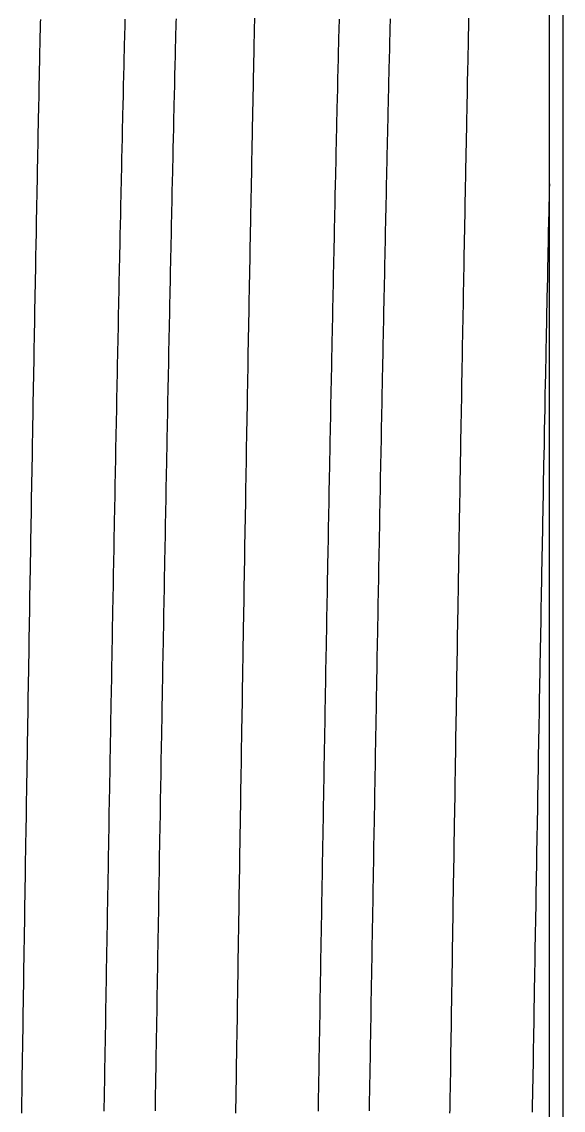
# Model space of a CAD drawing. Header units: millimetres. Extents: x 0 to 3800, y -67 to 2530.
# Drawn here: x 2282.73 to 2286.63, y 969.95 to 977.77 of the extents above; entities that cross this region are included whole.
import ezdxf

# ---------------------------------------------------------------- set-up
doc = ezdxf.new("R2010")
doc.units = ezdxf.units.MM
doc.layers.add('내부선 및 부속', color=4, linetype='Continuous')

msp = doc.modelspace()

# ---------------------------------------------------------------- linework, layer by layer
at = {"layer": '내부선 및 부속', "linetype": 'Continuous'}
for p, q in [((2286.6252, 947.6471), (2286.6252, 984.7893)), ((2286.5255, 947.874), (2286.5255, 984.5624))]:
    msp.add_line(p, q, dxfattribs=at)
at = {"layer": '내부선 및 부속', "linetype": 'Continuous', "flags": 128}
for points in [[(2282.732, 969.9245), (2282.732, 969.9465), (2282.732, 969.9675), (2282.733, 969.9895), (2282.733, 970.0105), (2282.733, 970.0325), (2282.734, 970.0535), (2282.734, 970.0745), (2282.734, 970.0965), (2282.735, 970.1175), (2282.735, 970.1395), (2282.735, 970.1605), (2282.736, 970.1815), (2282.736, 970.2035), (2282.736, 970.2245), (2282.737, 970.2465), (2282.737, 970.2675), (2282.737, 970.2895), (2282.738, 970.3105), (2282.738, 970.3315), (2282.738, 970.3535), (2282.739, 970.3745), (2282.739, 970.3965), (2282.739, 970.4175), (2282.74, 970.4395), (2282.74, 970.4605), (2282.74, 970.4815), (2282.741, 970.5035), (2282.741, 970.5035), (2282.741, 970.5245), (2282.741, 970.5465), (2282.742, 970.5675), (2282.742, 970.5895), (2282.742, 970.6105), (2282.743, 970.6315), (2282.743, 970.6535), (2282.743, 970.6745), (2282.744, 970.6965), (2282.744, 970.7175), (2282.744, 970.7395), (2282.745, 970.7605), (2282.745, 970.7815), (2282.745, 970.8035), (2282.746, 970.8245), (2282.746, 970.8465), (2282.746, 970.8675), (2282.747, 970.8895), (2282.747, 970.9105), (2282.747, 970.9315), (2282.748, 970.9535), (2282.748, 970.9745), (2282.748, 970.9965), (2282.749, 971.0175), (2282.749, 971.0395), (2282.749, 971.0605), (2282.75, 971.0815), (2282.75, 971.1035), (2282.75, 971.1245), (2282.751, 971.1465), (2282.751, 971.1675), (2282.751, 971.1895), (2282.752, 971.2105), (2282.752, 971.2315), (2282.752, 971.2535), (2282.753, 971.2745), (2282.753, 971.2965), (2282.753, 971.3175), (2282.754, 971.3385), (2282.754, 971.3605), (2282.754, 971.3815), (2282.755, 971.4035), (2282.755, 971.4245), (2282.755, 971.4465), (2282.756, 971.4675), (2282.756, 971.4885), (2282.756, 971.5105), (2282.757, 971.5315), (2282.757, 971.5535), (2282.757, 971.5745), (2282.758, 971.5965), (2282.758, 971.6175), (2282.758, 971.6385), (2282.759, 971.6605), (2282.759, 971.6815), (2282.759, 971.7035), (2282.76, 971.7245), (2282.76, 971.7465), (2282.76, 971.7675), (2282.761, 971.7885), (2282.761, 971.8105), (2282.761, 971.8315), (2282.762, 971.8535), (2282.762, 971.8745), (2282.762, 971.8965), (2282.763, 971.9175), (2282.763, 971.9385), (2282.764, 971.9605), (2282.764, 971.9815), (2282.764, 972.0035), (2282.765, 972.0245), (2282.765, 972.0465), (2282.765, 972.0675), (2282.766, 972.0885), (2282.766, 972.1105), (2282.766, 972.1315), (2282.767, 972.1535), (2282.767, 972.1745), (2282.767, 972.1965), (2282.768, 972.2175), (2282.768, 972.2385), (2282.768, 972.2605), (2282.769, 972.2815), (2282.769, 972.3035), (2282.769, 972.3245), (2282.77, 972.3455), (2282.77, 972.3675), (2282.77, 972.3885), (2282.771, 972.4105), (2282.771, 972.4315), (2282.771, 972.4535), (2282.772, 972.4745), (2282.772, 972.4955), (2282.772, 972.5175), (2282.773, 972.5385), (2282.773, 972.5605), (2282.773, 972.5815), (2282.774, 972.6035), (2282.774, 972.6245), (2282.775, 972.6455), (2282.775, 972.6455), (2282.775, 972.6675), (2282.775, 972.6885), (2282.776, 972.7105), (2282.776, 972.7315), (2282.776, 972.7535), (2282.777, 972.7745), (2282.777, 972.7955), (2282.777, 972.8175), (2282.778, 972.8385), (2282.778, 972.8605), (2282.778, 972.8815), (2282.779, 972.9035), (2282.779, 972.9245), (2282.779, 972.9455), (2282.78, 972.9675), (2282.78, 972.9885), (2282.78, 973.0105), (2282.781, 973.0315), (2282.781, 973.0535), (2282.782, 973.0745), (2282.782, 973.0955), (2282.782, 973.1175), (2282.783, 973.1385), (2282.783, 973.1605), (2282.783, 973.1815), (2282.784, 973.2035), (2282.784, 973.2245), (2282.784, 973.2455), (2282.785, 973.2675), (2282.785, 973.2885), (2282.785, 973.3105), (2282.786, 973.3315), (2282.786, 973.3525), (2282.786, 973.3745), (2282.787, 973.3955), (2282.787, 973.4175), (2282.788, 973.4385), (2282.788, 973.4605), (2282.788, 973.4815), (2282.789, 973.5025), (2282.789, 973.5245), (2282.789, 973.5455), (2282.79, 973.5675), (2282.79, 973.5885), (2282.79, 973.6105), (2282.791, 973.6315), (2282.791, 973.6525), (2282.791, 973.6745), (2282.792, 973.6955), (2282.792, 973.7175), (2282.793, 973.7385), (2282.793, 973.7605), (2282.793, 973.7815), (2282.794, 973.8025), (2282.794, 973.8245), (2282.794, 973.8455), (2282.795, 973.8675), (2282.795, 973.8885), (2282.795, 973.9105), (2282.796, 973.9315), (2282.796, 973.9525), (2282.797, 973.9745), (2282.797, 973.9955), (2282.797, 974.0175), (2282.798, 974.0385), (2282.798, 974.0605), (2282.798, 974.0815), (2282.799, 974.1025), (2282.799, 974.1245), (2282.799, 974.1455), (2282.8, 974.1675), (2282.8, 974.1885), (2282.801, 974.2095), (2282.801, 974.2315), (2282.801, 974.2525), (2282.802, 974.2745), (2282.802, 974.2955), (2282.802, 974.3175), (2282.803, 974.3385), (2282.803, 974.3595), (2282.803, 974.3815), (2282.804, 974.4025), (2282.804, 974.4245), (2282.805, 974.4455), (2282.805, 974.4675), (2282.805, 974.4885), (2282.806, 974.5095), (2282.806, 974.5315), (2282.806, 974.5525), (2282.807, 974.5745), (2282.807, 974.5955), (2282.808, 974.6175), (2282.808, 974.6385), (2282.808, 974.6595), (2282.809, 974.6815), (2282.809, 974.7025), (2282.809, 974.7245), (2282.81, 974.7455), (2282.81, 974.7675), (2282.811, 974.7885), (2282.811, 974.7885), (2282.811, 974.8095), (2282.811, 974.8315), (2282.812, 974.8525), (2282.812, 974.8745), (2282.812, 974.8955), (2282.813, 974.9175), (2282.813, 974.9385), (2282.814, 974.9595), (2282.814, 974.9815), (2282.814, 975.0025), (2282.815, 975.0245), (2282.815, 975.0455), (2282.815, 975.0665), (2282.816, 975.0885), (2282.816, 975.1095), (2282.817, 975.1315), (2282.817, 975.1525), (2282.817, 975.1745), (2282.818, 975.1955), (2282.818, 975.2165), (2282.818, 975.2385), (2282.819, 975.2595), (2282.819, 975.2815), (2282.82, 975.3025), (2282.82, 975.3245), (2282.82, 975.3455), (2282.821, 975.3665), (2282.821, 975.3885), (2282.822, 975.4095), (2282.822, 975.4315), (2282.822, 975.4525), (2282.823, 975.4745), (2282.823, 975.4955), (2282.823, 975.5165), (2282.824, 975.5385), (2282.824, 975.5595), (2282.825, 975.5815), (2282.825, 975.6025), (2282.825, 975.6245), (2282.826, 975.6455), (2282.826, 975.6665), (2282.827, 975.6885), (2282.827, 975.7095), (2282.827, 975.7315), (2282.828, 975.7525), (2282.828, 975.7745), (2282.829, 975.7955), (2282.829, 975.8165), (2282.829, 975.8385), (2282.83, 975.8595), (2282.83, 975.8815), (2282.831, 975.9025), (2282.831, 975.9235), (2282.831, 975.9455), (2282.832, 975.9665), (2282.832, 975.9885), (2282.833, 976.0095), (2282.833, 976.0315), (2282.833, 976.0525), (2282.834, 976.0735), (2282.834, 976.0955), (2282.834, 976.1165), (2282.835, 976.1385), (2282.835, 976.1595), (2282.836, 976.1815), (2282.836, 976.2025), (2282.837, 976.2235), (2282.837, 976.2455), (2282.837, 976.2665), (2282.838, 976.2885), (2282.838, 976.3095), (2282.839, 976.3315), (2282.839, 976.3525), (2282.839, 976.3735), (2282.84, 976.3955), (2282.84, 976.4165), (2282.841, 976.4385), (2282.841, 976.4595), (2282.841, 976.4815), (2282.842, 976.5025), (2282.842, 976.5235), (2282.843, 976.5455), (2282.843, 976.5665), (2282.843, 976.5885), (2282.844, 976.6095), (2282.844, 976.6305), (2282.845, 976.6525), (2282.845, 976.6735), (2282.846, 976.6955), (2282.846, 976.7165), (2282.846, 976.7385), (2282.847, 976.7595), (2282.847, 976.7805), (2282.848, 976.8025), (2282.848, 976.8235), (2282.848, 976.8455), (2282.849, 976.8665), (2282.849, 976.8885), (2282.85, 976.9095), (2282.85, 976.9305), (2282.85, 976.9305), (2282.851, 976.9525), (2282.851, 976.9735), (2282.851, 976.9955), (2282.852, 977.0165), (2282.852, 977.0385), (2282.853, 977.0595), (2282.853, 977.0805), (2282.853, 977.1025), (2282.854, 977.1235), (2282.854, 977.1455), (2282.855, 977.1665), (2282.855, 977.1885), (2282.856, 977.2095), (2282.856, 977.2305), (2282.857, 977.2525), (2282.857, 977.2735), (2282.857, 977.2955), (2282.858, 977.3165), (2282.858, 977.3375), (2282.859, 977.3595), (2282.859, 977.3805), (2282.86, 977.4025), (2282.86, 977.4235), (2282.86, 977.4455), (2282.861, 977.4665), (2282.861, 977.4875), (2282.862, 977.5095), (2282.862, 977.5305), (2282.863, 977.5525), (2282.863, 977.5735), (2282.864, 977.5955), (2282.864, 977.6165), (2282.864, 977.6375), (2282.865, 977.6595), (2282.865, 977.6805), (2282.866, 977.7025), (2282.866, 977.7235), (2282.867, 977.7455), (2282.867, 977.7665), (2282.868, 977.7875)], [(2283.473, 977.7915), (2283.473, 977.7675), (2283.472, 977.7435), (2283.472, 977.7205), (2283.471, 977.6965), (2283.47, 977.6725), (2283.47, 977.6485), (2283.469, 977.6245), (2283.469, 977.6005), (2283.468, 977.5765), (2283.468, 977.5535), (2283.467, 977.5295), (2283.466, 977.5055), (2283.466, 977.4815), (2283.465, 977.4575), (2283.465, 977.4335), (2283.464, 977.4095), (2283.464, 977.3865), (2283.463, 977.3625), (2283.462, 977.3385), (2283.462, 977.3145), (2283.461, 977.2905), (2283.461, 977.2665), (2283.46, 977.2425), (2283.46, 977.2185), (2283.459, 977.1955), (2283.459, 977.1715), (2283.458, 977.1475), (2283.457, 977.1235), (2283.457, 977.0995), (2283.456, 977.0755), (2283.456, 977.0515), (2283.455, 977.0285), (2283.455, 977.0045), (2283.454, 976.9805), (2283.454, 976.9565), (2283.453, 976.9325), (2283.453, 976.9085), (2283.452, 976.8845), (2283.452, 976.8615), (2283.451, 976.8375), (2283.45, 976.8135), (2283.45, 976.7895), (2283.449, 976.7655), (2283.449, 976.7415), (2283.448, 976.7175), (2283.448, 976.7175), (2283.448, 976.6945), (2283.447, 976.6705), (2283.447, 976.6465), (2283.446, 976.6225), (2283.446, 976.5985), (2283.445, 976.5745), (2283.445, 976.5505), (2283.444, 976.5265), (2283.444, 976.5035), (2283.443, 976.4795), (2283.443, 976.4555), (2283.442, 976.4315), (2283.442, 976.4075), (2283.441, 976.3835), (2283.441, 976.3595), (2283.44, 976.3365), (2283.439, 976.3125), (2283.439, 976.2885), (2283.438, 976.2645), (2283.438, 976.2405), (2283.437, 976.2165), (2283.437, 976.1925), (2283.436, 976.1695), (2283.436, 976.1455), (2283.435, 976.1215), (2283.435, 976.0975), (2283.434, 976.0735), (2283.434, 976.0495), (2283.433, 976.0255), (2283.433, 976.0025), (2283.432, 975.9785), (2283.432, 975.9545), (2283.431, 975.9305), (2283.431, 975.9065), (2283.43, 975.8825), (2283.43, 975.8585), (2283.429, 975.8345), (2283.429, 975.8115), (2283.428, 975.7875), (2283.428, 975.7635), (2283.427, 975.7395), (2283.427, 975.7155), (2283.426, 975.6915), (2283.426, 975.6675), (2283.426, 975.6445), (2283.425, 975.6205), (2283.425, 975.5965), (2283.424, 975.5725), (2283.424, 975.5485), (2283.423, 975.5245), (2283.423, 975.5005), (2283.422, 975.4775), (2283.422, 975.4535), (2283.421, 975.4295), (2283.421, 975.4055), (2283.42, 975.3815), (2283.42, 975.3575), (2283.419, 975.3335), (2283.419, 975.3095), (2283.418, 975.2865), (2283.418, 975.2625), (2283.417, 975.2385), (2283.417, 975.2145), (2283.416, 975.1905), (2283.416, 975.1665), (2283.415, 975.1425), (2283.415, 975.1195), (2283.414, 975.0955), (2283.414, 975.0715), (2283.414, 975.0475), (2283.413, 975.0235), (2283.413, 974.9995), (2283.412, 974.9755), (2283.412, 974.9525), (2283.411, 974.9285), (2283.411, 974.9045), (2283.41, 974.8805), (2283.41, 974.8565), (2283.409, 974.8325), (2283.409, 974.8085), (2283.408, 974.7845), (2283.408, 974.7615), (2283.407, 974.7375), (2283.407, 974.7135), (2283.407, 974.6895), (2283.406, 974.6655), (2283.406, 974.6415), (2283.405, 974.6175), (2283.405, 974.5945), (2283.404, 974.5705), (2283.404, 974.5465), (2283.403, 974.5225), (2283.403, 974.4985), (2283.402, 974.4745), (2283.402, 974.4505), (2283.402, 974.4275), (2283.401, 974.4035), (2283.401, 974.3795), (2283.4, 974.3555), (2283.4, 974.3315), (2283.4, 974.3315), (2283.399, 974.3075), (2283.399, 974.2835), (2283.398, 974.2595), (2283.398, 974.2365), (2283.397, 974.2125), (2283.397, 974.1885), (2283.397, 974.1645), (2283.396, 974.1405), (2283.396, 974.1165), (2283.395, 974.0925), (2283.395, 974.0695), (2283.394, 974.0455), (2283.394, 974.0215), (2283.393, 973.9975), (2283.393, 973.9735), (2283.393, 973.9495), (2283.392, 973.9255), (2283.392, 973.9025), (2283.391, 973.8785), (2283.391, 973.8545), (2283.39, 973.8305), (2283.39, 973.8065), (2283.389, 973.7825), (2283.389, 973.7585), (2283.389, 973.7345), (2283.388, 973.7115), (2283.388, 973.6875), (2283.387, 973.6635), (2283.387, 973.6395), (2283.386, 973.6155), (2283.386, 973.5915), (2283.385, 973.5675), (2283.385, 973.5445), (2283.385, 973.5205), (2283.384, 973.4965), (2283.384, 973.4725), (2283.383, 973.4485), (2283.383, 973.4245), (2283.382, 973.4005), (2283.382, 973.3775), (2283.382, 973.3535), (2283.381, 973.3295), (2283.381, 973.3055), (2283.38, 973.2815), (2283.38, 973.2575), (2283.379, 973.2335), (2283.379, 973.2095), (2283.379, 973.1865), (2283.378, 973.1625), (2283.378, 973.1385), (2283.377, 973.1145), (2283.377, 973.0905), (2283.376, 973.0665), (2283.376, 973.0425), (2283.376, 973.0195), (2283.375, 972.9955), (2283.375, 972.9715), (2283.374, 972.9475), (2283.374, 972.9235), (2283.373, 972.8995), (2283.373, 972.8755), (2283.373, 972.8525), (2283.372, 972.8285), (2283.372, 972.8045), (2283.371, 972.7805), (2283.371, 972.7565), (2283.37, 972.7325), (2283.37, 972.7085), (2283.37, 972.6845), (2283.369, 972.6615), (2283.369, 972.6375), (2283.368, 972.6135), (2283.368, 972.5895), (2283.367, 972.5655), (2283.367, 972.5415), (2283.367, 972.5175), (2283.366, 972.4945), (2283.366, 972.4705), (2283.365, 972.4465), (2283.365, 972.4225), (2283.365, 972.3985), (2283.364, 972.3745), (2283.364, 972.3505), (2283.363, 972.3265), (2283.363, 972.3035), (2283.362, 972.2795), (2283.362, 972.2555), (2283.362, 972.2315), (2283.361, 972.2075), (2283.361, 972.1835), (2283.36, 972.1595), (2283.36, 972.1365), (2283.359, 972.1125), (2283.359, 972.0885), (2283.359, 972.0645), (2283.358, 972.0405), (2283.358, 972.0165), (2283.357, 971.9925), (2283.357, 971.9695), (2283.357, 971.9455), (2283.357, 971.9455), (2283.356, 971.9215), (2283.356, 971.8975), (2283.355, 971.8735), (2283.355, 971.8495), (2283.355, 971.8255), (2283.354, 971.8015), (2283.354, 971.7785), (2283.353, 971.7545), (2283.353, 971.7305), (2283.352, 971.7065), (2283.352, 971.6825), (2283.352, 971.6585), (2283.351, 971.6345), (2283.351, 971.6115), (2283.35, 971.5875), (2283.35, 971.5635), (2283.35, 971.5395), (2283.349, 971.5155), (2283.349, 971.4915), (2283.348, 971.4675), (2283.348, 971.4445), (2283.348, 971.4205), (2283.347, 971.3965), (2283.347, 971.3725), (2283.346, 971.3485), (2283.346, 971.3245), (2283.346, 971.3005), (2283.345, 971.2765), (2283.345, 971.2535), (2283.344, 971.2295), (2283.344, 971.2055), (2283.343, 971.1815), (2283.343, 971.1575), (2283.343, 971.1335), (2283.342, 971.1095), (2283.342, 971.0865), (2283.341, 971.0625), (2283.341, 971.0385), (2283.341, 971.0145), (2283.34, 970.9905), (2283.34, 970.9665), (2283.339, 970.9425), (2283.339, 970.9185), (2283.339, 970.8955), (2283.338, 970.8715), (2283.338, 970.8475), (2283.337, 970.8235), (2283.337, 970.7995), (2283.337, 970.7755), (2283.336, 970.7515), (2283.336, 970.7285), (2283.335, 970.7045), (2283.335, 970.6805), (2283.335, 970.6565), (2283.334, 970.6325), (2283.334, 970.6085), (2283.333, 970.5845), (2283.333, 970.5615), (2283.333, 970.5375), (2283.332, 970.5135), (2283.332, 970.4895), (2283.331, 970.4655), (2283.331, 970.4415), (2283.331, 970.4175), (2283.33, 970.3935), (2283.33, 970.3705), (2283.329, 970.3465), (2283.329, 970.3225), (2283.329, 970.2985), (2283.328, 970.2745), (2283.328, 970.2505), (2283.327, 970.2265), (2283.327, 970.2035), (2283.327, 970.1795), (2283.326, 970.1555), (2283.326, 970.1315), (2283.325, 970.1075), (2283.325, 970.0835), (2283.325, 970.0595), (2283.324, 970.0355), (2283.324, 970.0125), (2283.323, 969.9885), (2283.323, 969.9645), (2283.323, 969.9405)], [(2283.841, 977.7925), (2283.84, 977.7695), (2283.84, 977.7455), (2283.839, 977.7215), (2283.838, 977.6975), (2283.838, 977.6735), (2283.837, 977.6495), (2283.837, 977.6255), (2283.836, 977.6015), (2283.835, 977.5785), (2283.835, 977.5545), (2283.834, 977.5305), (2283.834, 977.5065), (2283.833, 977.4825), (2283.833, 977.4585), (2283.832, 977.4345), (2283.831, 977.4115), (2283.831, 977.3875), (2283.83, 977.3635), (2283.83, 977.3395), (2283.829, 977.3155), (2283.829, 977.2915), (2283.828, 977.2675), (2283.828, 977.2445), (2283.827, 977.2205), (2283.826, 977.1965), (2283.826, 977.1725), (2283.825, 977.1485), (2283.825, 977.1245), (2283.824, 977.1005), (2283.824, 977.0775), (2283.823, 977.0535), (2283.823, 977.0295), (2283.822, 977.0055), (2283.822, 976.9815), (2283.821, 976.9575), (2283.82, 976.9335), (2283.82, 976.9095), (2283.819, 976.8865), (2283.819, 976.8625), (2283.818, 976.8385), (2283.818, 976.8145), (2283.817, 976.7905), (2283.817, 976.7665), (2283.816, 976.7425), (2283.816, 976.7195), (2283.815, 976.6955), (2283.815, 976.6955), (2283.815, 976.6715), (2283.814, 976.6475), (2283.814, 976.6235), (2283.813, 976.5995), (2283.812, 976.5755), (2283.812, 976.5525), (2283.811, 976.5285), (2283.811, 976.5045), (2283.81, 976.4805), (2283.81, 976.4565), (2283.809, 976.4325), (2283.809, 976.4085), (2283.808, 976.3855), (2283.808, 976.3615), (2283.807, 976.3375), (2283.807, 976.3135), (2283.806, 976.2895), (2283.806, 976.2655), (2283.805, 976.2415), (2283.805, 976.2175), (2283.804, 976.1945), (2283.804, 976.1705), (2283.803, 976.1465), (2283.803, 976.1225), (2283.802, 976.0985), (2283.802, 976.0745), (2283.801, 976.0505), (2283.801, 976.0275), (2283.8, 976.0035), (2283.8, 975.9795), (2283.799, 975.9555), (2283.799, 975.9315), (2283.798, 975.9075), (2283.798, 975.8835), (2283.797, 975.8605), (2283.797, 975.8365), (2283.796, 975.8125), (2283.796, 975.7885), (2283.795, 975.7645), (2283.795, 975.7405), (2283.794, 975.7165), (2283.794, 975.6935), (2283.793, 975.6695), (2283.793, 975.6455), (2283.792, 975.6215), (2283.792, 975.5975), (2283.791, 975.5735), (2283.791, 975.5495), (2283.79, 975.5255), (2283.79, 975.5025), (2283.789, 975.4785), (2283.789, 975.4545), (2283.788, 975.4305), (2283.788, 975.4065), (2283.787, 975.3825), (2283.787, 975.3585), (2283.787, 975.3355), (2283.786, 975.3115), (2283.786, 975.2875), (2283.785, 975.2635), (2283.785, 975.2395), (2283.784, 975.2155), (2283.784, 975.1915), (2283.783, 975.1685), (2283.783, 975.1445), (2283.782, 975.1205), (2283.782, 975.0965), (2283.781, 975.0725), (2283.781, 975.0485), (2283.78, 975.0245), (2283.78, 975.0005), (2283.779, 974.9775), (2283.779, 974.9535), (2283.779, 974.9295), (2283.778, 974.9055), (2283.778, 974.8815), (2283.777, 974.8575), (2283.777, 974.8335), (2283.776, 974.8105), (2283.776, 974.7865), (2283.775, 974.7625), (2283.775, 974.7385), (2283.774, 974.7145), (2283.774, 974.6905), (2283.773, 974.6665), (2283.773, 974.6435), (2283.772, 974.6195), (2283.772, 974.5955), (2283.772, 974.5715), (2283.771, 974.5475), (2283.771, 974.5235), (2283.77, 974.4995), (2283.77, 974.4755), (2283.769, 974.4525), (2283.769, 974.4285), (2283.768, 974.4045), (2283.768, 974.3805), (2283.767, 974.3565), (2283.767, 974.3325), (2283.767, 974.3085), (2283.767, 974.3085), (2283.766, 974.2855), (2283.766, 974.2615), (2283.765, 974.2375), (2283.765, 974.2135), (2283.764, 974.1895), (2283.764, 974.1655), (2283.763, 974.1415), (2283.763, 974.1185), (2283.763, 974.0945), (2283.762, 974.0705), (2283.762, 974.0465), (2283.761, 974.0225), (2283.761, 973.9985), (2283.76, 973.9745), (2283.76, 973.9505), (2283.759, 973.9275), (2283.759, 973.9035), (2283.758, 973.8795), (2283.758, 973.8555), (2283.758, 973.8315), (2283.757, 973.8075), (2283.757, 973.7835), (2283.756, 973.7605), (2283.756, 973.7365), (2283.755, 973.7125), (2283.755, 973.6885), (2283.755, 973.6645), (2283.754, 973.6405), (2283.754, 973.6165), (2283.753, 973.5935), (2283.753, 973.5695), (2283.752, 973.5455), (2283.752, 973.5215), (2283.751, 973.4975), (2283.751, 973.4735), (2283.751, 973.4495), (2283.75, 973.4255), (2283.75, 973.4025), (2283.749, 973.3785), (2283.749, 973.3545), (2283.748, 973.3305), (2283.748, 973.3065), (2283.748, 973.2825), (2283.747, 973.2585), (2283.747, 973.2355), (2283.746, 973.2115), (2283.746, 973.1875), (2283.745, 973.1635), (2283.745, 973.1395), (2283.745, 973.1155), (2283.744, 973.0915), (2283.744, 973.0685), (2283.743, 973.0445), (2283.743, 973.0205), (2283.742, 972.9965), (2283.742, 972.9725), (2283.742, 972.9485), (2283.741, 972.9245), (2283.741, 972.9005), (2283.74, 972.8775), (2283.74, 972.8535), (2283.739, 972.8295), (2283.739, 972.8055), (2283.739, 972.7815), (2283.738, 972.7575), (2283.738, 972.7335), (2283.737, 972.7105), (2283.737, 972.6865), (2283.736, 972.6625), (2283.736, 972.6385), (2283.736, 972.6145), (2283.735, 972.5905), (2283.735, 972.5665), (2283.734, 972.5435), (2283.734, 972.5195), (2283.733, 972.4955), (2283.733, 972.4715), (2283.733, 972.4475), (2283.732, 972.4235), (2283.732, 972.3995), (2283.731, 972.3755), (2283.731, 972.3525), (2283.731, 972.3285), (2283.73, 972.3045), (2283.73, 972.2805), (2283.729, 972.2565), (2283.729, 972.2325), (2283.728, 972.2085), (2283.728, 972.1855), (2283.728, 972.1615), (2283.727, 972.1375), (2283.727, 972.1135), (2283.726, 972.0895), (2283.726, 972.0655), (2283.726, 972.0415), (2283.725, 972.0175), (2283.725, 971.9945), (2283.724, 971.9705), (2283.724, 971.9465), (2283.723, 971.9225), (2283.723, 971.9225), (2283.723, 971.8985), (2283.723, 971.8745), (2283.722, 971.8505), (2283.722, 971.8275), (2283.721, 971.8035), (2283.721, 971.7795), (2283.721, 971.7555), (2283.72, 971.7315), (2283.72, 971.7075), (2283.719, 971.6835), (2283.719, 971.6605), (2283.719, 971.6365), (2283.718, 971.6125), (2283.718, 971.5885), (2283.717, 971.5645), (2283.717, 971.5405), (2283.716, 971.5165), (2283.716, 971.4925), (2283.716, 971.4695), (2283.715, 971.4455), (2283.715, 971.4215), (2283.714, 971.3975), (2283.714, 971.3735), (2283.714, 971.3495), (2283.713, 971.3255), (2283.713, 971.3025), (2283.712, 971.2785), (2283.712, 971.2545), (2283.712, 971.2305), (2283.711, 971.2065), (2283.711, 971.1825), (2283.71, 971.1585), (2283.71, 971.1355), (2283.71, 971.1115), (2283.709, 971.0875), (2283.709, 971.0635), (2283.708, 971.0395), (2283.708, 971.0155), (2283.708, 970.9915), (2283.707, 970.9675), (2283.707, 970.9445), (2283.706, 970.9205), (2283.706, 970.8965), (2283.706, 970.8725), (2283.705, 970.8485), (2283.705, 970.8245), (2283.704, 970.8005), (2283.704, 970.7775), (2283.704, 970.7535), (2283.703, 970.7295), (2283.703, 970.7055), (2283.702, 970.6815), (2283.702, 970.6575), (2283.702, 970.6335), (2283.701, 970.6095), (2283.701, 970.5865), (2283.7, 970.5625), (2283.7, 970.5385), (2283.7, 970.5145), (2283.699, 970.4905), (2283.699, 970.4665), (2283.698, 970.4425), (2283.698, 970.4195), (2283.698, 970.3955), (2283.697, 970.3715), (2283.697, 970.3475), (2283.696, 970.3235), (2283.696, 970.2995), (2283.696, 970.2755), (2283.695, 970.2525), (2283.695, 970.2285), (2283.694, 970.2045), (2283.694, 970.1805), (2283.694, 970.1565), (2283.693, 970.1325), (2283.693, 970.1085), (2283.692, 970.0845), (2283.692, 970.0615), (2283.692, 970.0375), (2283.691, 970.0135), (2283.691, 969.9895), (2283.69, 969.9655), (2283.69, 969.9415)], [(2284.272, 969.9245), (2284.272, 969.9515), (2284.272, 969.9795), (2284.273, 970.0065), (2284.273, 970.0335), (2284.274, 970.0605), (2284.274, 970.0875), (2284.274, 970.1145), (2284.275, 970.1415), (2284.275, 970.1685), (2284.276, 970.1955), (2284.276, 970.2225), (2284.277, 970.2495), (2284.277, 970.2765), (2284.277, 970.3035), (2284.278, 970.3305), (2284.278, 970.3575), (2284.279, 970.3845), (2284.279, 970.4115), (2284.279, 970.4385), (2284.28, 970.4665), (2284.28, 970.4935), (2284.281, 970.5205), (2284.281, 970.5475), (2284.282, 970.5745), (2284.282, 970.6015), (2284.282, 970.6285), (2284.283, 970.6555), (2284.283, 970.6825), (2284.284, 970.7095), (2284.284, 970.7365), (2284.285, 970.7635), (2284.285, 970.7905), (2284.285, 970.8175), (2284.286, 970.8445), (2284.286, 970.8715), (2284.287, 970.8985), (2284.287, 970.9255), (2284.287, 970.9535), (2284.288, 970.9805), (2284.288, 971.0075), (2284.289, 971.0345), (2284.289, 971.0615), (2284.29, 971.0885), (2284.29, 971.1155), (2284.29, 971.1425), (2284.291, 971.1695), (2284.291, 971.1965), (2284.292, 971.2235), (2284.292, 971.2505), (2284.293, 971.2775), (2284.293, 971.3045), (2284.293, 971.3315), (2284.294, 971.3585), (2284.294, 971.3855), (2284.295, 971.4125), (2284.295, 971.4405), (2284.296, 971.4675), (2284.296, 971.4945), (2284.296, 971.5215), (2284.297, 971.5485), (2284.297, 971.5755), (2284.298, 971.6025), (2284.298, 971.6295), (2284.298, 971.6295), (2284.299, 971.6565), (2284.299, 971.6835), (2284.299, 971.7105), (2284.3, 971.7375), (2284.3, 971.7645), (2284.301, 971.7915), (2284.301, 971.8185), (2284.302, 971.8455), (2284.302, 971.8725), (2284.302, 971.8995), (2284.303, 971.9275), (2284.303, 971.9545), (2284.304, 971.9815), (2284.304, 972.0085), (2284.305, 972.0355), (2284.305, 972.0625), (2284.305, 972.0895), (2284.306, 972.1165), (2284.306, 972.1435), (2284.307, 972.1705), (2284.307, 972.1975), (2284.308, 972.2245), (2284.308, 972.2515), (2284.308, 972.2785), (2284.309, 972.3055), (2284.309, 972.3325), (2284.31, 972.3595), (2284.31, 972.3865), (2284.311, 972.4145), (2284.311, 972.4415), (2284.311, 972.4685), (2284.312, 972.4955), (2284.312, 972.5225), (2284.313, 972.5495), (2284.313, 972.5765), (2284.314, 972.6035), (2284.314, 972.6305), (2284.315, 972.6575), (2284.315, 972.6845), (2284.315, 972.7115), (2284.316, 972.7385), (2284.316, 972.7655), (2284.317, 972.7925), (2284.317, 972.8195), (2284.318, 972.8465), (2284.318, 972.8735), (2284.318, 972.9015), (2284.319, 972.9285), (2284.319, 972.9555), (2284.32, 972.9825), (2284.32, 973.0095), (2284.321, 973.0365), (2284.321, 973.0635), (2284.322, 973.0905), (2284.322, 973.1175), (2284.322, 973.1445), (2284.323, 973.1715), (2284.323, 973.1985), (2284.324, 973.2255), (2284.324, 973.2525), (2284.325, 973.2795), (2284.325, 973.3065), (2284.326, 973.3335), (2284.326, 973.3605), (2284.326, 973.3885), (2284.327, 973.4155), (2284.327, 973.4425), (2284.328, 973.4695), (2284.328, 973.4965), (2284.329, 973.5235), (2284.329, 973.5505), (2284.33, 973.5775), (2284.33, 973.6045), (2284.331, 973.6315), (2284.331, 973.6585), (2284.331, 973.6855), (2284.332, 973.7125), (2284.332, 973.7395), (2284.333, 973.7665), (2284.333, 973.7935), (2284.334, 973.8205), (2284.334, 973.8475), (2284.335, 973.8755), (2284.335, 973.9025), (2284.336, 973.9295), (2284.336, 973.9565), (2284.336, 973.9835), (2284.337, 974.0105), (2284.337, 974.0375), (2284.338, 974.0645), (2284.338, 974.0915), (2284.339, 974.1185), (2284.339, 974.1455), (2284.34, 974.1725), (2284.34, 974.1995), (2284.341, 974.2265), (2284.341, 974.2535), (2284.342, 974.2805), (2284.342, 974.3075), (2284.342, 974.3345), (2284.342, 974.3345), (2284.343, 974.3625), (2284.343, 974.3895), (2284.344, 974.4165), (2284.344, 974.4435), (2284.345, 974.4705), (2284.345, 974.4975), (2284.346, 974.5245), (2284.346, 974.5515), (2284.347, 974.5785), (2284.347, 974.6055), (2284.348, 974.6325), (2284.348, 974.6595), (2284.349, 974.6865), (2284.349, 974.7135), (2284.349, 974.7405), (2284.35, 974.7675), (2284.35, 974.7945), (2284.351, 974.8215), (2284.351, 974.8495), (2284.352, 974.8765), (2284.352, 974.9035), (2284.353, 974.9305), (2284.353, 974.9575), (2284.354, 974.9845), (2284.354, 975.0115), (2284.355, 975.0385), (2284.355, 975.0655), (2284.356, 975.0925), (2284.356, 975.1195), (2284.357, 975.1465), (2284.357, 975.1735), (2284.358, 975.2005), (2284.358, 975.2275), (2284.359, 975.2545), (2284.359, 975.2815), (2284.36, 975.3085), (2284.36, 975.3365), (2284.361, 975.3635), (2284.361, 975.3905), (2284.361, 975.4175), (2284.362, 975.4445), (2284.362, 975.4715), (2284.363, 975.4985), (2284.363, 975.5255), (2284.364, 975.5525), (2284.364, 975.5795), (2284.365, 975.6065), (2284.365, 975.6335), (2284.366, 975.6605), (2284.366, 975.6875), (2284.367, 975.7145), (2284.367, 975.7415), (2284.368, 975.7685), (2284.368, 975.7955), (2284.369, 975.8235), (2284.369, 975.8505), (2284.37, 975.8775), (2284.37, 975.9045), (2284.371, 975.9315), (2284.371, 975.9585), (2284.372, 975.9855), (2284.372, 976.0125), (2284.373, 976.0395), (2284.373, 976.0665), (2284.374, 976.0935), (2284.374, 976.1205), (2284.375, 976.1475), (2284.375, 976.1745), (2284.376, 976.2015), (2284.376, 976.2285), (2284.377, 976.2555), (2284.377, 976.2825), (2284.378, 976.3095), (2284.378, 976.3375), (2284.379, 976.3645), (2284.379, 976.3915), (2284.38, 976.4185), (2284.381, 976.4455), (2284.381, 976.4725), (2284.382, 976.4995), (2284.382, 976.5265), (2284.383, 976.5535), (2284.383, 976.5805), (2284.384, 976.6075), (2284.384, 976.6345), (2284.385, 976.6615), (2284.385, 976.6885), (2284.386, 976.7155), (2284.386, 976.7425), (2284.387, 976.7695), (2284.387, 976.7965), (2284.388, 976.8245), (2284.388, 976.8515), (2284.389, 976.8785), (2284.389, 976.9055), (2284.39, 976.9325), (2284.39, 976.9595), (2284.391, 976.9865), (2284.392, 977.0135), (2284.392, 977.0405), (2284.392, 977.0405), (2284.393, 977.0675), (2284.393, 977.0945), (2284.394, 977.1215), (2284.394, 977.1485), (2284.395, 977.1755), (2284.395, 977.2025), (2284.396, 977.2295), (2284.396, 977.2565), (2284.397, 977.2835), (2284.398, 977.3105), (2284.398, 977.3385), (2284.399, 977.3655), (2284.399, 977.3925), (2284.4, 977.4195), (2284.4, 977.4465), (2284.401, 977.4735), (2284.401, 977.5005), (2284.402, 977.5275), (2284.402, 977.5545), (2284.403, 977.5815), (2284.404, 977.6085), (2284.404, 977.6355), (2284.405, 977.6625), (2284.405, 977.6895), (2284.406, 977.7165), (2284.406, 977.7435), (2284.407, 977.7705), (2284.408, 977.7975)], [(2285.013, 977.7915), (2285.013, 977.7675), (2285.012, 977.7435), (2285.011, 977.7205), (2285.011, 977.6965), (2285.01, 977.6725), (2285.01, 977.6485), (2285.009, 977.6245), (2285.009, 977.6005), (2285.008, 977.5765), (2285.007, 977.5535), (2285.007, 977.5295), (2285.006, 977.5055), (2285.006, 977.4815), (2285.005, 977.4575), (2285.005, 977.4335), (2285.004, 977.4095), (2285.003, 977.3865), (2285.003, 977.3625), (2285.002, 977.3385), (2285.002, 977.3145), (2285.001, 977.2905), (2285.001, 977.2665), (2285, 977.2425), (2285, 977.2195), (2284.999, 977.1955), (2284.998, 977.1715), (2284.998, 977.1475), (2284.997, 977.1235), (2284.997, 977.0995), (2284.996, 977.0755), (2284.996, 977.0515), (2284.995, 977.0285), (2284.995, 977.0045), (2284.994, 976.9805), (2284.993, 976.9565), (2284.993, 976.9325), (2284.992, 976.9085), (2284.992, 976.8845), (2284.991, 976.8615), (2284.991, 976.8375), (2284.99, 976.8135), (2284.99, 976.7895), (2284.989, 976.7655), (2284.989, 976.7415), (2284.988, 976.7175), (2284.988, 976.7175), (2284.988, 976.6945), (2284.987, 976.6705), (2284.987, 976.6465), (2284.986, 976.6225), (2284.986, 976.5985), (2284.985, 976.5745), (2284.984, 976.5505), (2284.984, 976.5275), (2284.983, 976.5035), (2284.983, 976.4795), (2284.982, 976.4555), (2284.982, 976.4315), (2284.981, 976.4075), (2284.981, 976.3835), (2284.98, 976.3595), (2284.98, 976.3365), (2284.979, 976.3125), (2284.979, 976.2885), (2284.978, 976.2645), (2284.978, 976.2405), (2284.977, 976.2165), (2284.977, 976.1925), (2284.976, 976.1695), (2284.976, 976.1455), (2284.975, 976.1215), (2284.975, 976.0975), (2284.974, 976.0735), (2284.974, 976.0495), (2284.973, 976.0255), (2284.973, 976.0025), (2284.972, 975.9785), (2284.972, 975.9545), (2284.971, 975.9305), (2284.971, 975.9065), (2284.97, 975.8825), (2284.97, 975.8585), (2284.969, 975.8345), (2284.969, 975.8115), (2284.968, 975.7875), (2284.968, 975.7635), (2284.967, 975.7395), (2284.967, 975.7155), (2284.966, 975.6915), (2284.966, 975.6675), (2284.965, 975.6445), (2284.965, 975.6205), (2284.964, 975.5965), (2284.964, 975.5725), (2284.963, 975.5485), (2284.963, 975.5245), (2284.962, 975.5005), (2284.962, 975.4775), (2284.961, 975.4535), (2284.961, 975.4295), (2284.961, 975.4055), (2284.96, 975.3815), (2284.96, 975.3575), (2284.959, 975.3335), (2284.959, 975.3095), (2284.958, 975.2865), (2284.958, 975.2625), (2284.957, 975.2385), (2284.957, 975.2145), (2284.956, 975.1905), (2284.956, 975.1665), (2284.955, 975.1425), (2284.955, 975.1195), (2284.954, 975.0955), (2284.954, 975.0715), (2284.953, 975.0475), (2284.953, 975.0235), (2284.952, 974.9995), (2284.952, 974.9755), (2284.951, 974.9525), (2284.951, 974.9285), (2284.951, 974.9045), (2284.95, 974.8805), (2284.95, 974.8565), (2284.949, 974.8325), (2284.949, 974.8085), (2284.948, 974.7855), (2284.948, 974.7615), (2284.947, 974.7375), (2284.947, 974.7135), (2284.946, 974.6895), (2284.946, 974.6655), (2284.945, 974.6415), (2284.945, 974.6175), (2284.945, 974.5945), (2284.944, 974.5705), (2284.944, 974.5465), (2284.943, 974.5225), (2284.943, 974.4985), (2284.942, 974.4745), (2284.942, 974.4505), (2284.941, 974.4275), (2284.941, 974.4035), (2284.94, 974.3795), (2284.94, 974.3555), (2284.94, 974.3315), (2284.94, 974.3315), (2284.939, 974.3075), (2284.939, 974.2835), (2284.938, 974.2605), (2284.938, 974.2365), (2284.937, 974.2125), (2284.937, 974.1885), (2284.936, 974.1645), (2284.936, 974.1405), (2284.935, 974.1165), (2284.935, 974.0925), (2284.935, 974.0695), (2284.934, 974.0455), (2284.934, 974.0215), (2284.933, 973.9975), (2284.933, 973.9735), (2284.932, 973.9495), (2284.932, 973.9255), (2284.931, 973.9025), (2284.931, 973.8785), (2284.931, 973.8545), (2284.93, 973.8305), (2284.93, 973.8065), (2284.929, 973.7825), (2284.929, 973.7585), (2284.928, 973.7345), (2284.928, 973.7115), (2284.927, 973.6875), (2284.927, 973.6635), (2284.927, 973.6395), (2284.926, 973.6155), (2284.926, 973.5915), (2284.925, 973.5675), (2284.925, 973.5445), (2284.924, 973.5205), (2284.924, 973.4965), (2284.924, 973.4725), (2284.923, 973.4485), (2284.923, 973.4245), (2284.922, 973.4005), (2284.922, 973.3775), (2284.921, 973.3535), (2284.921, 973.3295), (2284.921, 973.3055), (2284.92, 973.2815), (2284.92, 973.2575), (2284.919, 973.2335), (2284.919, 973.2095), (2284.918, 973.1865), (2284.918, 973.1625), (2284.917, 973.1385), (2284.917, 973.1145), (2284.917, 973.0905), (2284.916, 973.0665), (2284.916, 973.0425), (2284.915, 973.0195), (2284.915, 972.9955), (2284.914, 972.9715), (2284.914, 972.9475), (2284.914, 972.9235), (2284.913, 972.8995), (2284.913, 972.8755), (2284.912, 972.8525), (2284.912, 972.8285), (2284.911, 972.8045), (2284.911, 972.7805), (2284.911, 972.7565), (2284.91, 972.7325), (2284.91, 972.7085), (2284.909, 972.6845), (2284.909, 972.6615), (2284.909, 972.6375), (2284.908, 972.6135), (2284.908, 972.5895), (2284.907, 972.5655), (2284.907, 972.5415), (2284.906, 972.5175), (2284.906, 972.4945), (2284.906, 972.4705), (2284.905, 972.4465), (2284.905, 972.4225), (2284.904, 972.3985), (2284.904, 972.3745), (2284.903, 972.3505), (2284.903, 972.3275), (2284.903, 972.3035), (2284.902, 972.2795), (2284.902, 972.2555), (2284.901, 972.2315), (2284.901, 972.2075), (2284.901, 972.1835), (2284.9, 972.1595), (2284.9, 972.1365), (2284.899, 972.1125), (2284.899, 972.0885), (2284.898, 972.0645), (2284.898, 972.0405), (2284.898, 972.0165), (2284.897, 971.9925), (2284.897, 971.9695), (2284.896, 971.9455), (2284.896, 971.9455), (2284.896, 971.9215), (2284.896, 971.8975), (2284.895, 971.8735), (2284.895, 971.8495), (2284.894, 971.8255), (2284.894, 971.8015), (2284.894, 971.7785), (2284.893, 971.7545), (2284.893, 971.7305), (2284.892, 971.7065), (2284.892, 971.6825), (2284.891, 971.6585), (2284.891, 971.6345), (2284.891, 971.6115), (2284.89, 971.5875), (2284.89, 971.5635), (2284.889, 971.5395), (2284.889, 971.5155), (2284.889, 971.4915), (2284.888, 971.4675), (2284.888, 971.4445), (2284.887, 971.4205), (2284.887, 971.3965), (2284.887, 971.3725), (2284.886, 971.3485), (2284.886, 971.3245), (2284.885, 971.3005), (2284.885, 971.2765), (2284.885, 971.2535), (2284.884, 971.2295), (2284.884, 971.2055), (2284.883, 971.1815), (2284.883, 971.1575), (2284.882, 971.1335), (2284.882, 971.1095), (2284.882, 971.0865), (2284.881, 971.0625), (2284.881, 971.0385), (2284.88, 971.0145), (2284.88, 970.9905), (2284.88, 970.9665), (2284.879, 970.9425), (2284.879, 970.9195), (2284.878, 970.8955), (2284.878, 970.8715), (2284.878, 970.8475), (2284.877, 970.8235), (2284.877, 970.7995), (2284.876, 970.7755), (2284.876, 970.7515), (2284.876, 970.7285), (2284.875, 970.7045), (2284.875, 970.6805), (2284.874, 970.6565), (2284.874, 970.6325), (2284.874, 970.6085), (2284.873, 970.5845), (2284.873, 970.5615), (2284.872, 970.5375), (2284.872, 970.5135), (2284.872, 970.4895), (2284.871, 970.4655), (2284.871, 970.4415), (2284.87, 970.4175), (2284.87, 970.3935), (2284.87, 970.3705), (2284.869, 970.3465), (2284.869, 970.3225), (2284.868, 970.2985), (2284.868, 970.2745), (2284.868, 970.2505), (2284.867, 970.2265), (2284.867, 970.2035), (2284.866, 970.1795), (2284.866, 970.1555), (2284.866, 970.1315), (2284.865, 970.1075), (2284.865, 970.0835), (2284.864, 970.0595), (2284.864, 970.0365), (2284.864, 970.0125), (2284.863, 969.9885), (2284.863, 969.9645), (2284.862, 969.9405)], [(2285.38, 977.7925), (2285.38, 977.7695), (2285.379, 977.7455), (2285.379, 977.7215), (2285.378, 977.6975), (2285.378, 977.6735), (2285.377, 977.6495), (2285.376, 977.6255), (2285.376, 977.6015), (2285.375, 977.5785), (2285.375, 977.5545), (2285.374, 977.5305), (2285.374, 977.5065), (2285.373, 977.4825), (2285.372, 977.4585), (2285.372, 977.4345), (2285.371, 977.4115), (2285.371, 977.3875), (2285.37, 977.3635), (2285.37, 977.3395), (2285.369, 977.3155), (2285.368, 977.2915), (2285.368, 977.2675), (2285.367, 977.2445), (2285.367, 977.2205), (2285.366, 977.1965), (2285.366, 977.1725), (2285.365, 977.1485), (2285.365, 977.1245), (2285.364, 977.1005), (2285.364, 977.0775), (2285.363, 977.0535), (2285.362, 977.0295), (2285.362, 977.0055), (2285.361, 976.9815), (2285.361, 976.9575), (2285.36, 976.9335), (2285.36, 976.9105), (2285.359, 976.8865), (2285.359, 976.8625), (2285.358, 976.8385), (2285.358, 976.8145), (2285.357, 976.7905), (2285.357, 976.7665), (2285.356, 976.7425), (2285.355, 976.7195), (2285.355, 976.6955), (2285.355, 976.6955), (2285.354, 976.6715), (2285.354, 976.6475), (2285.353, 976.6235), (2285.353, 976.5995), (2285.352, 976.5755), (2285.352, 976.5525), (2285.351, 976.5285), (2285.351, 976.5045), (2285.35, 976.4805), (2285.35, 976.4565), (2285.349, 976.4325), (2285.349, 976.4085), (2285.348, 976.3855), (2285.348, 976.3615), (2285.347, 976.3375), (2285.347, 976.3135), (2285.346, 976.2895), (2285.346, 976.2655), (2285.345, 976.2415), (2285.345, 976.2175), (2285.344, 976.1945), (2285.344, 976.1705), (2285.343, 976.1465), (2285.343, 976.1225), (2285.342, 976.0985), (2285.342, 976.0745), (2285.341, 976.0505), (2285.341, 976.0275), (2285.34, 976.0035), (2285.34, 975.9795), (2285.339, 975.9555), (2285.339, 975.9315), (2285.338, 975.9075), (2285.338, 975.8835), (2285.337, 975.8605), (2285.337, 975.8365), (2285.336, 975.8125), (2285.336, 975.7885), (2285.335, 975.7645), (2285.335, 975.7405), (2285.334, 975.7165), (2285.334, 975.6935), (2285.333, 975.6695), (2285.333, 975.6455), (2285.332, 975.6215), (2285.332, 975.5975), (2285.331, 975.5735), (2285.331, 975.5495), (2285.33, 975.5255), (2285.33, 975.5025), (2285.329, 975.4785), (2285.329, 975.4545), (2285.328, 975.4305), (2285.328, 975.4065), (2285.327, 975.3825), (2285.327, 975.3585), (2285.326, 975.3355), (2285.326, 975.3115), (2285.325, 975.2875), (2285.325, 975.2635), (2285.324, 975.2395), (2285.324, 975.2155), (2285.324, 975.1915), (2285.323, 975.1685), (2285.323, 975.1445), (2285.322, 975.1205), (2285.322, 975.0965), (2285.321, 975.0725), (2285.321, 975.0485), (2285.32, 975.0245), (2285.32, 975.0005), (2285.319, 974.9775), (2285.319, 974.9535), (2285.318, 974.9295), (2285.318, 974.9055), (2285.317, 974.8815), (2285.317, 974.8575), (2285.316, 974.8335), (2285.316, 974.8105), (2285.316, 974.7865), (2285.315, 974.7625), (2285.315, 974.7385), (2285.314, 974.7145), (2285.314, 974.6905), (2285.313, 974.6665), (2285.313, 974.6435), (2285.312, 974.6195), (2285.312, 974.5955), (2285.311, 974.5715), (2285.311, 974.5475), (2285.31, 974.5235), (2285.31, 974.4995), (2285.31, 974.4755), (2285.309, 974.4525), (2285.309, 974.4285), (2285.308, 974.4045), (2285.308, 974.3805), (2285.307, 974.3565), (2285.307, 974.3325), (2285.306, 974.3085), (2285.306, 974.3085), (2285.306, 974.2855), (2285.305, 974.2615), (2285.305, 974.2375), (2285.305, 974.2135), (2285.304, 974.1895), (2285.304, 974.1655), (2285.303, 974.1415), (2285.303, 974.1185), (2285.302, 974.0945), (2285.302, 974.0705), (2285.301, 974.0465), (2285.301, 974.0225), (2285.301, 973.9985), (2285.3, 973.9745), (2285.3, 973.9505), (2285.299, 973.9275), (2285.299, 973.9035), (2285.298, 973.8795), (2285.298, 973.8555), (2285.297, 973.8315), (2285.297, 973.8075), (2285.297, 973.7835), (2285.296, 973.7605), (2285.296, 973.7365), (2285.295, 973.7125), (2285.295, 973.6885), (2285.294, 973.6645), (2285.294, 973.6405), (2285.293, 973.6165), (2285.293, 973.5935), (2285.293, 973.5695), (2285.292, 973.5455), (2285.292, 973.5215), (2285.291, 973.4975), (2285.291, 973.4735), (2285.29, 973.4495), (2285.29, 973.4255), (2285.29, 973.4025), (2285.289, 973.3785), (2285.289, 973.3545), (2285.288, 973.3305), (2285.288, 973.3065), (2285.287, 973.2825), (2285.287, 973.2585), (2285.286, 973.2355), (2285.286, 973.2115), (2285.286, 973.1875), (2285.285, 973.1635), (2285.285, 973.1395), (2285.284, 973.1155), (2285.284, 973.0915), (2285.283, 973.0685), (2285.283, 973.0445), (2285.283, 973.0205), (2285.282, 972.9965), (2285.282, 972.9725), (2285.281, 972.9485), (2285.281, 972.9245), (2285.28, 972.9005), (2285.28, 972.8775), (2285.28, 972.8535), (2285.279, 972.8295), (2285.279, 972.8055), (2285.278, 972.7815), (2285.278, 972.7575), (2285.278, 972.7335), (2285.277, 972.7105), (2285.277, 972.6865), (2285.276, 972.6625), (2285.276, 972.6385), (2285.275, 972.6145), (2285.275, 972.5905), (2285.275, 972.5665), (2285.274, 972.5435), (2285.274, 972.5195), (2285.273, 972.4955), (2285.273, 972.4715), (2285.272, 972.4475), (2285.272, 972.4235), (2285.272, 972.3995), (2285.271, 972.3755), (2285.271, 972.3525), (2285.27, 972.3285), (2285.27, 972.3045), (2285.27, 972.2805), (2285.269, 972.2565), (2285.269, 972.2325), (2285.268, 972.2085), (2285.268, 972.1855), (2285.267, 972.1615), (2285.267, 972.1375), (2285.267, 972.1135), (2285.266, 972.0895), (2285.266, 972.0655), (2285.265, 972.0415), (2285.265, 972.0175), (2285.265, 971.9945), (2285.264, 971.9705), (2285.264, 971.9465), (2285.263, 971.9225), (2285.263, 971.9225), (2285.263, 971.8985), (2285.262, 971.8745), (2285.262, 971.8505), (2285.262, 971.8275), (2285.261, 971.8035), (2285.261, 971.7795), (2285.26, 971.7555), (2285.26, 971.7315), (2285.26, 971.7075), (2285.259, 971.6835), (2285.259, 971.6605), (2285.258, 971.6365), (2285.258, 971.6125), (2285.258, 971.5885), (2285.257, 971.5645), (2285.257, 971.5405), (2285.256, 971.5165), (2285.256, 971.4925), (2285.255, 971.4695), (2285.255, 971.4455), (2285.255, 971.4215), (2285.254, 971.3975), (2285.254, 971.3735), (2285.253, 971.3495), (2285.253, 971.3255), (2285.253, 971.3025), (2285.252, 971.2785), (2285.252, 971.2545), (2285.251, 971.2305), (2285.251, 971.2065), (2285.251, 971.1825), (2285.25, 971.1585), (2285.25, 971.1355), (2285.249, 971.1115), (2285.249, 971.0875), (2285.249, 971.0635), (2285.248, 971.0395), (2285.248, 971.0155), (2285.247, 970.9915), (2285.247, 970.9675), (2285.247, 970.9445), (2285.246, 970.9205), (2285.246, 970.8965), (2285.245, 970.8725), (2285.245, 970.8485), (2285.245, 970.8245), (2285.244, 970.8005), (2285.244, 970.7775), (2285.243, 970.7535), (2285.243, 970.7295), (2285.243, 970.7055), (2285.242, 970.6815), (2285.242, 970.6575), (2285.241, 970.6335), (2285.241, 970.6095), (2285.241, 970.5865), (2285.24, 970.5625), (2285.24, 970.5385), (2285.239, 970.5145), (2285.239, 970.4905), (2285.239, 970.4665), (2285.238, 970.4425), (2285.238, 970.4195), (2285.237, 970.3955), (2285.237, 970.3715), (2285.237, 970.3475), (2285.236, 970.3235), (2285.236, 970.2995), (2285.235, 970.2755), (2285.235, 970.2525), (2285.235, 970.2285), (2285.234, 970.2045), (2285.234, 970.1805), (2285.233, 970.1565), (2285.233, 970.1325), (2285.233, 970.1085), (2285.232, 970.0845), (2285.232, 970.0615), (2285.231, 970.0375), (2285.231, 970.0135), (2285.231, 969.9895), (2285.23, 969.9655), (2285.23, 969.9415)], [(2285.811, 969.9245), (2285.812, 969.9515), (2285.812, 969.9795), (2285.813, 970.0065), (2285.813, 970.0335), (2285.813, 970.0605), (2285.814, 970.0875), (2285.814, 970.1145), (2285.815, 970.1415), (2285.815, 970.1685), (2285.816, 970.1955), (2285.816, 970.2225), (2285.816, 970.2495), (2285.817, 970.2765), (2285.817, 970.3035), (2285.818, 970.3305), (2285.818, 970.3575), (2285.818, 970.3845), (2285.819, 970.4115), (2285.819, 970.4385), (2285.82, 970.4665), (2285.82, 970.4935), (2285.821, 970.5205), (2285.821, 970.5475), (2285.821, 970.5745), (2285.822, 970.6015), (2285.822, 970.6285), (2285.823, 970.6555), (2285.823, 970.6825), (2285.824, 970.7095), (2285.824, 970.7365), (2285.824, 970.7635), (2285.825, 970.7905), (2285.825, 970.8175), (2285.826, 970.8445), (2285.826, 970.8715), (2285.826, 970.8985), (2285.827, 970.9255), (2285.827, 970.9535), (2285.828, 970.9805), (2285.828, 971.0075), (2285.829, 971.0345), (2285.829, 971.0615), (2285.829, 971.0885), (2285.83, 971.1155), (2285.83, 971.1425), (2285.831, 971.1695), (2285.831, 971.1965), (2285.832, 971.2235), (2285.832, 971.2505), (2285.832, 971.2775), (2285.833, 971.3045), (2285.833, 971.3315), (2285.834, 971.3585), (2285.834, 971.3855), (2285.834, 971.4125), (2285.835, 971.4405), (2285.835, 971.4675), (2285.836, 971.4945), (2285.836, 971.5215), (2285.837, 971.5485), (2285.837, 971.5755), (2285.837, 971.6025), (2285.838, 971.6295), (2285.838, 971.6295), (2285.838, 971.6565), (2285.839, 971.6835), (2285.839, 971.7105), (2285.84, 971.7375), (2285.84, 971.7645), (2285.84, 971.7915), (2285.841, 971.8185), (2285.841, 971.8455), (2285.842, 971.8725), (2285.842, 971.8995), (2285.843, 971.9275), (2285.843, 971.9545), (2285.843, 971.9815), (2285.844, 972.0085), (2285.844, 972.0355), (2285.845, 972.0625), (2285.845, 972.0895), (2285.846, 972.1165), (2285.846, 972.1435), (2285.847, 972.1705), (2285.847, 972.1975), (2285.847, 972.2245), (2285.848, 972.2515), (2285.848, 972.2785), (2285.849, 972.3055), (2285.849, 972.3325), (2285.85, 972.3595), (2285.85, 972.3865), (2285.85, 972.4145), (2285.851, 972.4415), (2285.851, 972.4685), (2285.852, 972.4955), (2285.852, 972.5225), (2285.853, 972.5495), (2285.853, 972.5765), (2285.853, 972.6035), (2285.854, 972.6305), (2285.854, 972.6575), (2285.855, 972.6845), (2285.855, 972.7115), (2285.856, 972.7385), (2285.856, 972.7655), (2285.857, 972.7925), (2285.857, 972.8195), (2285.857, 972.8465), (2285.858, 972.8735), (2285.858, 972.9015), (2285.859, 972.9285), (2285.859, 972.9555), (2285.86, 972.9825), (2285.86, 973.0095), (2285.861, 973.0365), (2285.861, 973.0635), (2285.861, 973.0905), (2285.862, 973.1175), (2285.862, 973.1445), (2285.863, 973.1715), (2285.863, 973.1985), (2285.864, 973.2255), (2285.864, 973.2525), (2285.865, 973.2795), (2285.865, 973.3065), (2285.865, 973.3335), (2285.866, 973.3605), (2285.866, 973.3885), (2285.867, 973.4155), (2285.867, 973.4425), (2285.868, 973.4695), (2285.868, 973.4965), (2285.869, 973.5235), (2285.869, 973.5505), (2285.869, 973.5775), (2285.87, 973.6045), (2285.87, 973.6315), (2285.871, 973.6585), (2285.871, 973.6855), (2285.872, 973.7125), (2285.872, 973.7395), (2285.873, 973.7665), (2285.873, 973.7935), (2285.874, 973.8205), (2285.874, 973.8475), (2285.874, 973.8755), (2285.875, 973.9025), (2285.875, 973.9295), (2285.876, 973.9565), (2285.876, 973.9835), (2285.877, 974.0105), (2285.877, 974.0375), (2285.878, 974.0645), (2285.878, 974.0915), (2285.879, 974.1185), (2285.879, 974.1455), (2285.88, 974.1725), (2285.88, 974.1995), (2285.88, 974.2265), (2285.881, 974.2535), (2285.881, 974.2805), (2285.882, 974.3075), (2285.882, 974.3345), (2285.882, 974.3345), (2285.883, 974.3625), (2285.883, 974.3895), (2285.884, 974.4165), (2285.884, 974.4435), (2285.885, 974.4705), (2285.885, 974.4975), (2285.886, 974.5245), (2285.886, 974.5515), (2285.886, 974.5785), (2285.887, 974.6055), (2285.887, 974.6325), (2285.888, 974.6595), (2285.888, 974.6865), (2285.889, 974.7135), (2285.889, 974.7405), (2285.89, 974.7675), (2285.89, 974.7945), (2285.891, 974.8215), (2285.891, 974.8495), (2285.892, 974.8765), (2285.892, 974.9035), (2285.893, 974.9305), (2285.893, 974.9575), (2285.894, 974.9845), (2285.894, 975.0115), (2285.895, 975.0385), (2285.895, 975.0655), (2285.896, 975.0925), (2285.896, 975.1195), (2285.896, 975.1465), (2285.897, 975.1735), (2285.897, 975.2005), (2285.898, 975.2275), (2285.898, 975.2545), (2285.899, 975.2815), (2285.899, 975.3085), (2285.9, 975.3365), (2285.9, 975.3635), (2285.901, 975.3905), (2285.901, 975.4175), (2285.902, 975.4445), (2285.902, 975.4715), (2285.903, 975.4985), (2285.903, 975.5255), (2285.904, 975.5525), (2285.904, 975.5795), (2285.905, 975.6065), (2285.905, 975.6335), (2285.906, 975.6605), (2285.906, 975.6875), (2285.907, 975.7145), (2285.907, 975.7415), (2285.908, 975.7685), (2285.908, 975.7955), (2285.909, 975.8235), (2285.909, 975.8505), (2285.91, 975.8775), (2285.91, 975.9045), (2285.911, 975.9315), (2285.911, 975.9585), (2285.912, 975.9855), (2285.912, 976.0125), (2285.913, 976.0395), (2285.913, 976.0665), (2285.914, 976.0935), (2285.914, 976.1205), (2285.915, 976.1475), (2285.915, 976.1745), (2285.916, 976.2015), (2285.916, 976.2285), (2285.917, 976.2555), (2285.917, 976.2825), (2285.918, 976.3095), (2285.918, 976.3375), (2285.919, 976.3645), (2285.919, 976.3915), (2285.92, 976.4185), (2285.92, 976.4455), (2285.921, 976.4725), (2285.921, 976.4995), (2285.922, 976.5265), (2285.922, 976.5535), (2285.923, 976.5805), (2285.923, 976.6075), (2285.924, 976.6345), (2285.924, 976.6615), (2285.925, 976.6885), (2285.926, 976.7155), (2285.926, 976.7425), (2285.927, 976.7695), (2285.927, 976.7965), (2285.928, 976.8245), (2285.928, 976.8515), (2285.929, 976.8785), (2285.929, 976.9055), (2285.93, 976.9325), (2285.93, 976.9595), (2285.931, 976.9865), (2285.931, 977.0135), (2285.932, 977.0405), (2285.932, 977.0405), (2285.932, 977.0675), (2285.933, 977.0945), (2285.934, 977.1215), (2285.934, 977.1485), (2285.935, 977.1755), (2285.935, 977.2025), (2285.936, 977.2295), (2285.936, 977.2565), (2285.937, 977.2835), (2285.937, 977.3105), (2285.938, 977.3385), (2285.938, 977.3655), (2285.939, 977.3925), (2285.94, 977.4195), (2285.94, 977.4465), (2285.941, 977.4735), (2285.941, 977.5005), (2285.942, 977.5275), (2285.942, 977.5545), (2285.943, 977.5815), (2285.943, 977.6085), (2285.944, 977.6355), (2285.945, 977.6625), (2285.945, 977.6895), (2285.946, 977.7165), (2285.946, 977.7435), (2285.947, 977.7705), (2285.947, 977.7975)], [(2286.526, 976.6075), (2286.525, 976.5715), (2286.524, 976.5345), (2286.523, 976.4985), (2286.522, 976.4615), (2286.522, 976.4255), (2286.521, 976.3895), (2286.52, 976.3525), (2286.519, 976.3165), (2286.518, 976.2795), (2286.518, 976.2435), (2286.517, 976.2065), (2286.516, 976.1705), (2286.515, 976.1335), (2286.515, 976.0975), (2286.514, 976.0605), (2286.513, 976.0245), (2286.512, 975.9875), (2286.511, 975.9515), (2286.511, 975.9145), (2286.51, 975.8785), (2286.509, 975.8425), (2286.508, 975.8055), (2286.508, 975.7695), (2286.507, 975.7325), (2286.506, 975.6965), (2286.505, 975.6595), (2286.505, 975.6235), (2286.504, 975.5865), (2286.503, 975.5505), (2286.502, 975.5135), (2286.502, 975.4775), (2286.501, 975.4405), (2286.5, 975.4045), (2286.5, 975.3675), (2286.499, 975.3315), (2286.498, 975.2945), (2286.497, 975.2585), (2286.497, 975.2225), (2286.496, 975.1855), (2286.495, 975.1495), (2286.494, 975.1125), (2286.494, 975.0765), (2286.493, 975.0395), (2286.492, 975.0035), (2286.492, 974.9665), (2286.491, 974.9305), (2286.49, 974.8935), (2286.489, 974.8575), (2286.489, 974.8205), (2286.488, 974.7845), (2286.487, 974.7475), (2286.487, 974.7115), (2286.486, 974.6745), (2286.485, 974.6385), (2286.484, 974.6025), (2286.484, 974.5655), (2286.483, 974.5295), (2286.482, 974.4925), (2286.482, 974.4565), (2286.481, 974.4195), (2286.48, 974.3835), (2286.48, 974.3465), (2286.479, 974.3105), (2286.478, 974.2735), (2286.478, 974.2375), (2286.477, 974.2005), (2286.476, 974.1645), (2286.475, 974.1275), (2286.475, 974.0915), (2286.474, 974.0545), (2286.473, 974.0185), (2286.473, 973.9825), (2286.472, 973.9455), (2286.471, 973.9095), (2286.471, 973.8725), (2286.47, 973.8365), (2286.469, 973.7995), (2286.469, 973.7635), (2286.468, 973.7265), (2286.467, 973.6905), (2286.467, 973.6535), (2286.466, 973.6175), (2286.465, 973.5805), (2286.465, 973.5445), (2286.464, 973.5075), (2286.463, 973.4715), (2286.463, 973.4345), (2286.462, 973.3985), (2286.461, 973.3625), (2286.461, 973.3255), (2286.46, 973.2895), (2286.459, 973.2525), (2286.459, 973.2165), (2286.458, 973.1795), (2286.457, 973.1435), (2286.457, 973.1065), (2286.456, 973.0705), (2286.455, 973.0335), (2286.455, 972.9975), (2286.454, 972.9605), (2286.454, 972.9605), (2286.453, 972.9245), (2286.453, 972.8875), (2286.452, 972.8515), (2286.452, 972.8145), (2286.451, 972.7785), (2286.45, 972.7415), (2286.45, 972.7055), (2286.449, 972.6695), (2286.448, 972.6325), (2286.448, 972.5965), (2286.447, 972.5595), (2286.446, 972.5235), (2286.446, 972.4865), (2286.445, 972.4505), (2286.444, 972.4135), (2286.444, 972.3775), (2286.443, 972.3405), (2286.443, 972.3045), (2286.442, 972.2675), (2286.441, 972.2315), (2286.441, 972.1945), (2286.44, 972.1585), (2286.439, 972.1215), (2286.439, 972.0855), (2286.438, 972.0495), (2286.437, 972.0125), (2286.437, 971.9765), (2286.436, 971.9395), (2286.436, 971.9035), (2286.435, 971.8665), (2286.434, 971.8305), (2286.434, 971.7935), (2286.433, 971.7575), (2286.432, 971.7205), (2286.432, 971.6845), (2286.431, 971.6475), (2286.43, 971.6115), (2286.43, 971.5745), (2286.429, 971.5385), (2286.429, 971.5015), (2286.428, 971.4655), (2286.427, 971.4295), (2286.427, 971.3925), (2286.426, 971.3565), (2286.425, 971.3195), (2286.425, 971.2835), (2286.424, 971.2465), (2286.424, 971.2105), (2286.423, 971.1735), (2286.422, 971.1375), (2286.422, 971.1005), (2286.421, 971.0645), (2286.421, 971.0275), (2286.42, 970.9915), (2286.419, 970.9545), (2286.419, 970.9185), (2286.418, 970.8815), (2286.417, 970.8455), (2286.417, 970.8085), (2286.416, 970.7725), (2286.416, 970.7365), (2286.415, 970.6995), (2286.414, 970.6635), (2286.414, 970.6265), (2286.413, 970.5905), (2286.413, 970.5535), (2286.412, 970.5175), (2286.411, 970.4805), (2286.411, 970.4445), (2286.41, 970.4075), (2286.409, 970.3715), (2286.409, 970.3345), (2286.408, 970.2985), (2286.408, 970.2615), (2286.407, 970.2255), (2286.406, 970.1885), (2286.406, 970.1525), (2286.405, 970.1165), (2286.405, 970.0795), (2286.404, 970.0435), (2286.403, 970.0065), (2286.403, 969.9705), (2286.402, 969.9335)]]:
    msp.add_lwpolyline(points, dxfattribs=at)

doc.saveas('drawing.dxf')
